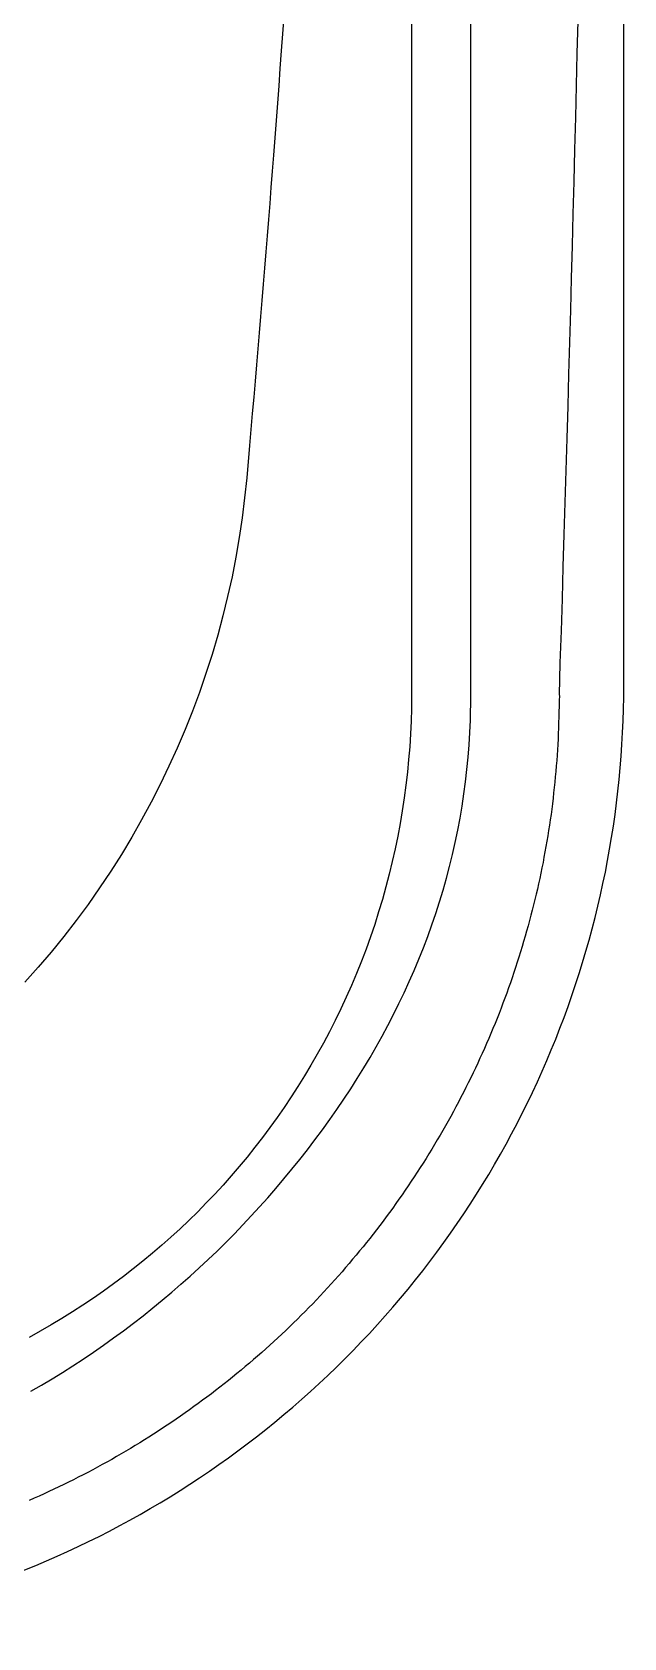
# Model space of a CAD drawing. Extents: x 527 to 614, y 487 to 635.
# Drawn here: x 606.18 to 613.64, y 505.03 to 525.26 of the extents above; entities that cross this region are included whole.
import ezdxf

# ---------------------------------------------------------------- set-up
doc = ezdxf.new("R2010")
doc.units = 0
doc.header["$MEASUREMENT"] = 0
doc.layers.add('1', color=4, linetype='Continuous')
doc.layers.add('SPA', color=2, linetype='Continuous')

# ---------------------------------------------------------------- blocks, each defined once
blk = doc.blocks.new('2010VANGUARD')
at = {"layer": '1', "color": 3, "linetype": 'Continuous'}
blk.add_line((84.809, 11.87), (84.809, 74.867), dxfattribs=at)
at = {"layer": '1', "color": 4}
blk.add_lwpolyline([(86.737, 74.737, 0.414214), (74.737, 86.737), (12, 86.737, 0.414214), (0, 74.737), (0, 12, 0.414214), (12, 0), (74.737, 0, 0.414214), (86.737, 12)], format="xyb", close=True, dxfattribs=at)
at = {"layer": '1', "color": 3, "linetype": 'Continuous'}
for points in [[(84.061, 74.869), (84.061, 71.719), (84.061, 68.569), (84.061, 65.419), (84.061, 62.269), (84.061, 59.119), (84.061, 55.969), (84.061, 52.819), (84.061, 49.669), (84.061, 46.519), (84.061, 43.369), (84.061, 40.219), (84.061, 37.069), (84.061, 33.919), (84.061, 30.769), (84.061, 27.619), (84.061, 24.469), (84.061, 21.319), (84.061, 18.169), (84.061, 11.869)], [(85.925, 11.878), (85.937, 12.282), (85.95, 12.687), (85.963, 13.091), (85.975, 13.495), (85.987, 13.899), (85.999, 14.303), (86.011, 14.707), (86.023, 15.112), (86.035, 15.516), (86.046, 15.92), (86.057, 16.324), (86.068, 16.728), (86.079, 17.132), (86.09, 17.536), (86.101, 17.941), (86.111, 18.345), (86.122, 18.749), (86.132, 19.153), (86.142, 19.557), (86.151, 19.961), (86.161, 20.366)], [(85.925, 11.873), (85.923, 11.805), (85.921, 11.736), (85.92, 11.668), (85.918, 11.599), (85.916, 11.53), (85.914, 11.462), (85.912, 11.393), (85.909, 11.325), (85.905, 11.257), (85.901, 11.189), (85.897, 11.121), (85.892, 11.053), (85.886, 10.985), (85.881, 10.916), (85.874, 10.848), (85.868, 10.78), (85.861, 10.712), (85.853, 10.645), (85.846, 10.577), (85.837, 10.509), (85.829, 10.441), (85.82, 10.374), (85.81, 10.306), (85.8, 10.239), (85.79, 10.171), (85.779, 10.104), (85.768, 10.037), (85.756, 9.969), (85.744, 9.902), (85.731, 9.835), (85.719, 9.768), (85.705, 9.701), (85.691, 9.634), (85.677, 9.568), (85.663, 9.501), (85.648, 9.434), (85.632, 9.368), (85.617, 9.301), (85.6, 9.235), (85.584, 9.169), (85.567, 9.103), (85.549, 9.037), (85.531, 8.971), (85.513, 8.905), (85.494, 8.839), (85.475, 8.773), (85.456, 8.708), (85.436, 8.643), (85.415, 8.577), (85.395, 8.512), (85.374, 8.447), (85.352, 8.382), (85.33, 8.317), (85.308, 8.253), (85.285, 8.188), (85.262, 8.124), (85.238, 8.06), (85.214, 7.996), (85.19, 7.932), (85.165, 7.868), (85.14, 7.805), (85.115, 7.741), (85.089, 7.678), (85.062, 7.615), (85.036, 7.552), (85.009, 7.489), (84.981, 7.427), (84.953, 7.364), (84.925, 7.302), (84.897, 7.24), (84.868, 7.178), (84.838, 7.117), (84.808, 7.055), (84.778, 6.994), (84.748, 6.933), (84.717, 6.872), (84.686, 6.811), (84.654, 6.75), (84.622, 6.69), (84.59, 6.63), (84.557, 6.57), (84.524, 6.51), (84.49, 6.45), (84.456, 6.391), (84.422, 6.332), (84.388, 6.273), (84.353, 6.214), (84.317, 6.155), (84.282, 6.097), (84.246, 6.039), (84.209, 5.981), (84.172, 5.924), (84.135, 5.866), (84.098, 5.809), (84.06, 5.752), (84.022, 5.695), (83.983, 5.639), (83.945, 5.583), (83.905, 5.526), (83.866, 5.471), (83.826, 5.415), (83.786, 5.36), (83.745, 5.305), (83.704, 5.25), (83.663, 5.196), (83.621, 5.141), (83.579, 5.087), (83.537, 5.033), (83.495, 4.98), (83.452, 4.927), (83.409, 4.874), (83.365, 4.821), (83.321, 4.769), (83.277, 4.716), (83.232, 4.665), (83.188, 4.613), (83.142, 4.562), (83.097, 4.511), (83.051, 4.46), (83.005, 4.409), (82.959, 4.359), (82.912, 4.309), (82.865, 4.259), (82.818, 4.21), (82.77, 4.161), (82.722, 4.112), (82.674, 4.064), (82.625, 4.016), (82.576, 3.968), (82.527, 3.92), (82.478, 3.873), (82.428, 3.826), (82.378, 3.779), (82.328, 3.733), (82.278, 3.687), (82.227, 3.641), (82.176, 3.596), (82.124, 3.55), (82.073, 3.506), (82.021, 3.461), (81.969, 3.417), (81.916, 3.373), (81.863, 3.33), (81.81, 3.286), (81.757, 3.244), (81.704, 3.201), (81.65, 3.159), (81.596, 3.117), (81.542, 3.075), (81.487, 3.034), (81.432, 2.993), (81.377, 2.953), (81.322, 2.913), (81.266, 2.873), (81.21, 2.833), (81.154, 2.794), (81.098, 2.755), (81.042, 2.717), (80.985, 2.679), (80.928, 2.641), (80.871, 2.603), (80.813, 2.566), (80.756, 2.53), (80.698, 2.493), (80.64, 2.457), (80.581, 2.422), (80.523, 2.386), (80.464, 2.352), (80.405, 2.317), (80.346, 2.283), (80.287, 2.249), (80.227, 2.215), (80.167, 2.182), (80.107, 2.15), (80.047, 2.117), (79.987, 2.085), (79.926, 2.054), (79.865, 2.023), (79.804, 1.992), (79.743, 1.961), (79.682, 1.931), (79.62, 1.901), (79.559, 1.872), (79.497, 1.843), (79.435, 1.815), (79.373, 1.786), (79.31, 1.759), (79.248, 1.731)], [(79.269, 3.106), (79.403, 3.183), (79.536, 3.263), (79.668, 3.344), (79.799, 3.427), (79.929, 3.512), (80.057, 3.599), (80.185, 3.688), (80.311, 3.778), (80.436, 3.87), (80.56, 3.964), (80.682, 4.059), (80.804, 4.156), (80.924, 4.254), (81.042, 4.354), (81.159, 4.455), (81.275, 4.557), (81.389, 4.661), (81.502, 4.766), (81.613, 4.873), (81.723, 4.981), (81.832, 5.091), (81.939, 5.202), (82.045, 5.315), (82.15, 5.429), (82.253, 5.545), (82.355, 5.662), (82.456, 5.782), (82.556, 5.903), (82.655, 6.025), (82.752, 6.15), (82.847, 6.275), (82.941, 6.402), (83.033, 6.529), (83.123, 6.658), (83.211, 6.787), (83.297, 6.917), (83.38, 7.048), (83.462, 7.18), (83.541, 7.312), (83.618, 7.446), (83.693, 7.58), (83.766, 7.716), (83.837, 7.852), (83.905, 7.99), (83.971, 8.128), (84.035, 8.268), (84.097, 8.408), (84.156, 8.55), (84.213, 8.692), (84.267, 8.836), (84.319, 8.981), (84.369, 9.126), (84.416, 9.273), (84.461, 9.421), (84.503, 9.569), (84.542, 9.719), (84.579, 9.87), (84.613, 10.022), (84.645, 10.174), (84.674, 10.326), (84.699, 10.479), (84.723, 10.633), (84.743, 10.786), (84.761, 10.94), (84.776, 11.095), (84.788, 11.249), (84.798, 11.405), (84.804, 11.56), (84.809, 11.87)], [(84.061, 11.869), (84.061, 11.708), (84.057, 11.548), (84.05, 11.388), (84.04, 11.227), (84.027, 11.066), (84.011, 10.905), (83.992, 10.744), (83.971, 10.582), (83.946, 10.421), (83.919, 10.26), (83.889, 10.1), (83.856, 9.939), (83.821, 9.78), (83.782, 9.621), (83.741, 9.462), (83.696, 9.304), (83.649, 9.146), (83.599, 8.989), (83.546, 8.833), (83.49, 8.678), (83.432, 8.524), (83.37, 8.371), (83.306, 8.22), (83.24, 8.071), (83.172, 7.924), (83.101, 7.778), (83.028, 7.635), (82.953, 7.494), (82.876, 7.354), (82.796, 7.216), (82.715, 7.08), (82.631, 6.946), (82.546, 6.814), (82.458, 6.683), (82.369, 6.555), (82.278, 6.428), (82.184, 6.303), (82.089, 6.18), (81.992, 6.058), (81.893, 5.939), (81.792, 5.821), (81.689, 5.705), (81.585, 5.591), (81.478, 5.479), (81.37, 5.368), (81.259, 5.26), (81.147, 5.153), (81.033, 5.049), (80.917, 4.946), (80.8, 4.845), (80.68, 4.746), (80.559, 4.649), (80.436, 4.554), (80.311, 4.461), (80.184, 4.369), (80.056, 4.28), (79.925, 4.192), (79.793, 4.107), (79.659, 4.023), (79.523, 3.942), (79.385, 3.863), (79.246, 3.785)]]:
    blk.add_lwpolyline(points, dxfattribs=at)
at = {"layer": 'SPA'}
for points in [[(82.629, 23.054), (82.615, 22.835), (82.601, 22.616), (82.587, 22.397), (82.573, 22.179), (82.558, 21.96), (82.544, 21.741), (82.529, 21.522), (82.514, 21.304), (82.499, 21.085), (82.484, 20.866), (82.469, 20.648), (82.453, 20.429), (82.438, 20.21), (82.422, 19.992), (82.406, 19.773), (82.39, 19.555), (82.374, 19.336), (82.357, 19.117), (82.324, 18.68)], [(82.324, 18.68), (82.308, 18.477), (82.293, 18.273), (82.277, 18.07), (82.261, 17.867), (82.244, 17.663), (82.228, 17.46), (82.212, 17.257), (82.195, 17.053), (82.179, 16.85), (82.162, 16.647), (82.145, 16.443), (82.128, 16.24), (82.111, 16.037), (82.093, 15.834), (82.076, 15.63), (82.058, 15.427), (82.04, 15.224), (82.023, 15.021), (81.987, 14.614)], [(81.987, 14.614), (81.961, 14.363), (81.93, 14.112), (81.893, 13.863), (81.85, 13.614), (81.802, 13.367), (81.747, 13.12), (81.687, 12.876), (81.622, 12.632), (81.551, 12.39), (81.474, 12.15), (81.392, 11.912), (81.304, 11.676), (81.211, 11.442), (81.112, 11.21), (81.008, 10.98), (80.899, 10.753), (80.784, 10.529), (80.664, 10.307), (80.539, 10.087), (80.409, 9.871), (80.274, 9.658), (80.133, 9.448), (79.989, 9.241), (79.839, 9.037), (79.684, 8.837), (79.525, 8.64), (79.362, 8.448), (79.194, 8.259)]]:
    blk.add_lwpolyline(points, dxfattribs=at)

msp = doc.modelspace()

# ---------------------------------------------------------------- block references
at = {"layer": '1'}
msp.add_blockref('2010VANGUARD', (526.9, 505.027), dxfattribs=at)

doc.saveas('drawing.dxf')
